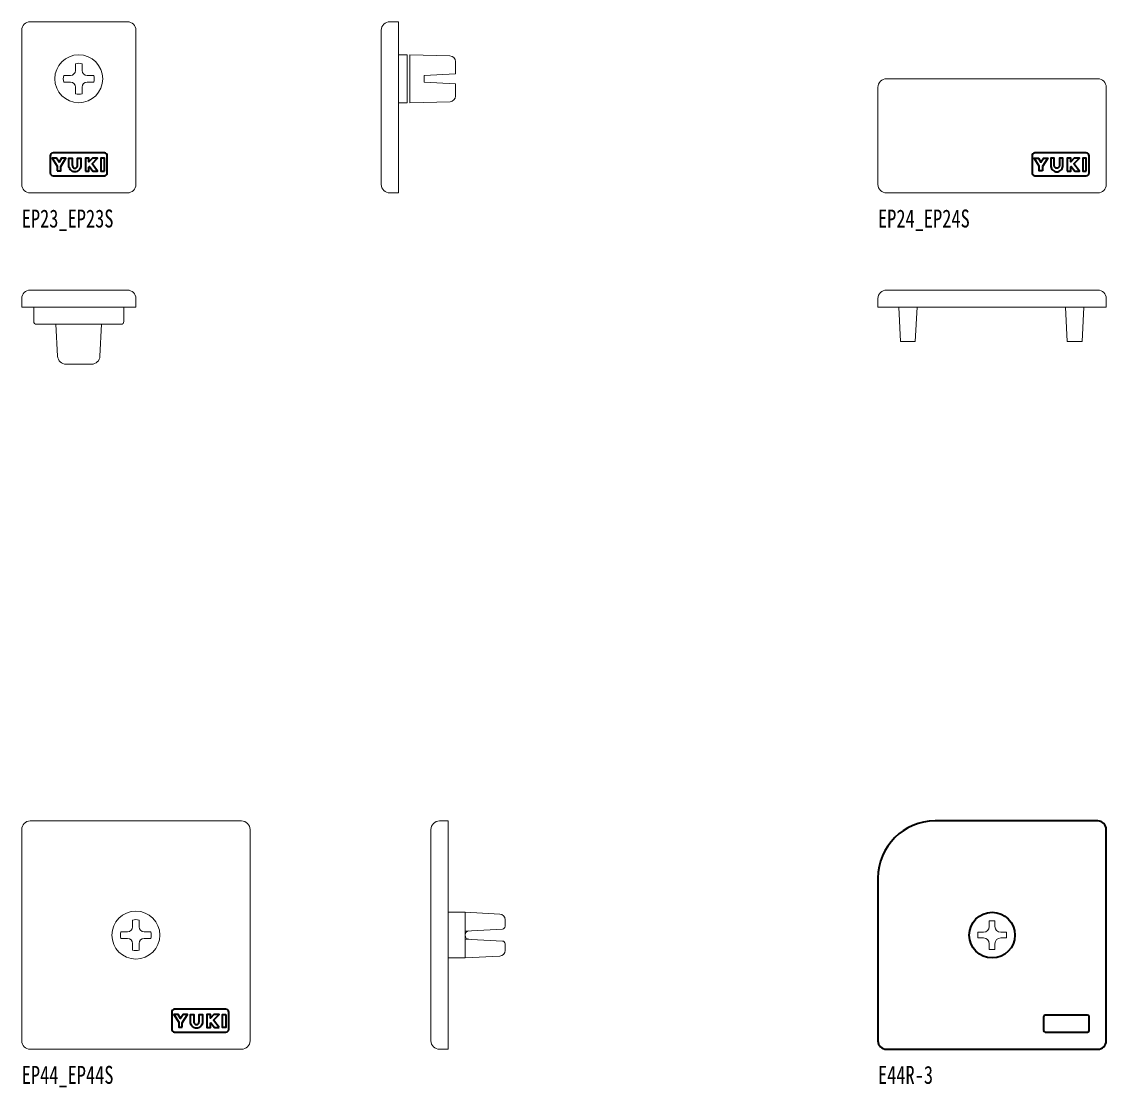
# Model space of a CAD drawing. Units: millimetres on the paper. Extents: x -596 to 409, y -360 to 41.
# Drawn here: x -594.5 to -404.5, y -145.9 to 40.7 of the extents above; entities that cross this region are included whole.
import ezdxf
from ezdxf.enums import TextEntityAlignment as Align

# ---------------------------------------------------------------- set-up
doc = ezdxf.new("R2010")
doc.units = ezdxf.units.MM
doc.layers.add('0-0', color=7, linetype='Continuous', lineweight=18)
doc.styles.add('ＭＳ ゴシック', font='')
doc.styles.get('ＭＳ ゴシック').set_extended_font_data('MS Gothic')

msp = doc.modelspace()

# ---------------------------------------------------------------- linework, layer by layer
at = {"layer": '0-0'}
for p, q in [((-576, 40.718), (-593, 40.718)), ((-594.5, 39.218), (-594.5, 12.218)), ((-574.5, 12.218), (-574.5, 39.218)), ((-531.502, 39.218), (-531.502, 12.218)), ((-585.085, 33.363), (-585.085, 32.17)), ((-583.915, 32.17), (-583.915, 33.363)), ((-587.145, 31.303), (-585.952, 31.303)), ((-581.855, 31.303), (-583.048, 31.303)), ((-406, 30.718), (-443, 30.718)), ((-585.952, 30.132), (-587.145, 30.132)), ((-585.085, 29.265), (-585.085, 28.073)), ((-583.915, 28.073), (-583.915, 29.265)), ((-583.048, 30.132), (-581.855, 30.132)), ((-444.5, 29.218), (-444.5, 12.218)), ((-404.5, 12.218), (-404.5, 29.218)), ((-593, 10.718), (-576, 10.718)), ((-443, 10.718), (-406, 10.718)), ((-576, -6.282), (-593, -6.282)), ((-443, -6.282), (-406, -6.282)), ((-592.4, -9.282), (-592.4, -11.782)), ((-576.6, -11.782), (-576.6, -9.282)), ((-411.329, -15.282), (-411.643, -9.282)), ((-408.443, -9.282), (-408.757, -15.282)), ((-404.5, -9.282), (-404.5, -7.782)), ((-591.9, -12.282), (-577.1, -12.282)), ((-588.5, -12.282), (-588.208, -17.861)), ((-580.5, -12.282), (-580.792, -17.861)), ((-408.757, -15.282), (-411.329, -15.282)), ((-582.29, -19.282), (-586.71, -19.282)), ((-593, -99.282), (-556, -99.282)), ((-519.815, -99.282), (-521.315, -99.282)), ((-594.5, -137.782), (-594.5, -100.782)), ((-554.5, -100.782), (-554.5, -137.782)), ((-522.815, -100.782), (-522.815, -137.782)), ((-516.815, -115.282), (-516.815, -123.282)), ((-575.085, -116.637), (-575.085, -117.83)), ((-573.915, -117.83), (-573.915, -116.637)), ((-509.815, -116.598), (-509.815, -117.741)), ((-424, -116.782), (-425, -116.782)), ((-425, -117.782), (-425, -116.782)), ((-424, -117.782), (-424, -116.782)), ((-577.145, -118.697), (-575.952, -118.697)), ((-571.855, -118.697), (-573.048, -118.697)), ((-516.815, -118.582), (-510.289, -118.24)), ((-427, -118.782), (-427, -119.782)), ((-426, -118.782), (-427, -118.782)), ((-423, -118.782), (-422, -118.782)), ((-422, -118.782), (-422, -119.782)), ((-575.952, -119.868), (-577.145, -119.868)), ((-575.085, -120.735), (-575.085, -121.927)), ((-573.915, -121.927), (-573.915, -120.735)), ((-573.048, -119.868), (-571.855, -119.868)), ((-516.815, -119.982), (-510.289, -120.324)), ((-509.815, -121.967), (-509.815, -120.824)), ((-426, -119.782), (-427, -119.782)), ((-425, -120.782), (-425, -121.782)), ((-424, -120.782), (-424, -121.782)), ((-423, -119.782), (-422, -119.782)), ((-424, -121.782), (-425, -121.782)), ((-556, -139.282), (-593, -139.282))]:
    msp.add_line(p, q, dxfattribs=at)
at = {"layer": '0-0', "lineweight": 40}
for p, q in [((-589.5, 17.218), (-589.5, 14.218)), ((-580, 17.718), (-589, 17.718)), ((-579.5, 14.218), (-579.5, 17.218)), ((-417.5, 17.218), (-417.5, 14.218)), ((-408, 17.718), (-417, 17.718)), ((-407.5, 14.218), (-407.5, 17.218)), ((-589, 13.718), (-580, 13.718)), ((-417, 13.718), (-408, 13.718)), ((-406, -99.282), (-434.5, -99.282)), ((-404.5, -137.782), (-404.5, -100.782)), ((-444.5, -109.282), (-444.5, -137.782)), ((-568.214, -132.782), (-568.214, -135.782)), ((-558.714, -132.282), (-567.714, -132.282)), ((-558.214, -135.782), (-558.214, -132.782)), ((-415.5, -133.582), (-415.5, -135.982)), ((-407.8, -133.282), (-415.2, -133.282)), ((-407.5, -135.982), (-407.5, -133.582)), ((-567.714, -136.282), (-558.714, -136.282)), ((-415.2, -136.282), (-407.8, -136.282)), ((-443, -139.282), (-406, -139.282))]:
    msp.add_line(p, q, dxfattribs=at)
at = {"layer": '0-0'}
for points in [[(-530.002, 10.718), (-528.502, 10.718), (-528.502, 40.718), (-530.002, 40.718)], [(-528.502, 26.518), (-527.002, 26.518), (-527.002, 34.918), (-528.502, 34.918)], [(-526.502, 34.918), (-519.476, 34.734), (-519.476, 34.734)], [(-519.462, 26.702), (-526.502, 26.518), (-526.502, 34.918)], [(-518.502, 33.734), (-518.502, 31.606), (-524.002, 31.318), (-524.002, 30.118), (-518.502, 29.829), (-518.502, 27.701)], [(-594.5, -7.782), (-594.5, -9.282), (-574.5, -9.282), (-574.5, -7.782)], [(-404.5, -9.282), (-444.5, -9.282), (-444.5, -7.782)], [(-437.643, -9.282), (-437.957, -15.282), (-440.529, -15.282), (-440.843, -9.282)], [(-521.315, -139.282), (-519.815, -139.282), (-519.815, -99.282)], [(-519.815, -115.282), (-516.815, -115.282), (-510.762, -115.6)], [(-519.815, -123.282), (-516.815, -123.282), (-510.762, -122.965)]]:
    msp.add_lwpolyline(points, dxfattribs=at)
at = {"layer": '0-0', "lineweight": 40}
for points in [[(-588.276, 14.582), (-587.67, 14.582), (-587.67, 15.367), (-586.765, 16.83), (-587.507, 16.83), (-587.951, 16.113), (-588.395, 16.83), (-589.137, 16.83), (-588.276, 15.44)], [(-583.328, 14.554), (-582.722, 14.554), (-582.722, 15.249), (-582.627, 15.346), (-582.011, 14.55), (-581.203, 14.55), (-582.175, 15.807), (-581.203, 16.798), (-582.113, 16.798), (-582.722, 16.176), (-582.722, 16.798), (-583.328, 16.798)], [(-580.016, 14.55), (-580.016, 16.798), (-580.622, 16.798), (-580.622, 14.55)], [(-415.67, 14.582), (-416.276, 14.582), (-416.276, 15.44), (-417.137, 16.83), (-416.394, 16.83), (-415.951, 16.113), (-415.507, 16.83), (-414.765, 16.83), (-415.67, 15.367)], [(-411.328, 14.554), (-410.722, 14.554), (-410.722, 15.249), (-410.627, 15.346), (-410.011, 14.549), (-409.203, 14.549), (-410.175, 15.807), (-409.203, 16.798), (-410.113, 16.798), (-410.722, 16.176), (-410.722, 16.798), (-411.328, 16.798)], [(-408.016, 14.549), (-408.016, 16.798), (-408.622, 16.798), (-408.622, 14.549)], [(-566.385, -135.418), (-566.385, -134.633), (-565.479, -133.17), (-566.221, -133.17), (-566.665, -133.887), (-567.109, -133.17), (-567.851, -133.17), (-566.99, -134.56), (-566.99, -135.418)], [(-559.917, -135.451), (-560.889, -134.193), (-559.917, -133.202), (-560.827, -133.202), (-561.436, -133.824), (-561.436, -133.202), (-562.042, -133.202), (-562.042, -135.446), (-561.436, -135.446), (-561.436, -134.751), (-561.341, -134.654), (-560.726, -135.451)], [(-558.73, -133.202), (-558.73, -135.451), (-559.336, -135.451), (-559.336, -133.202)]]:
    msp.add_lwpolyline(points, close=True, dxfattribs=at)
for points in [[(-586.235, 15.567), (-586.235, 16.798), (-585.63, 16.798), (-585.63, 15.567)], [(-585.855, 14.691), (-585.986, 14.832), (-586.092, 14.995), (-586.171, 15.176), (-586.219, 15.369), (-586.235, 15.567)], [(-584.112, 15.567), (-584.128, 15.369), (-584.176, 15.176), (-584.254, 14.995), (-584.36, 14.832), (-584.491, 14.691), (-584.642, 14.577), (-584.81, 14.493), (-584.989, 14.441), (-585.173, 14.424), (-585.357, 14.441), (-585.536, 14.493), (-585.704, 14.577), (-585.855, 14.691)], [(-585.629, 15.567), (-585.623, 15.476), (-585.602, 15.389), (-585.568, 15.306), (-585.523, 15.232), (-585.466, 15.167), (-585.401, 15.115), (-585.329, 15.077), (-585.252, 15.053), (-585.173, 15.045), (-585.094, 15.053), (-585.017, 15.077), (-584.945, 15.115), (-584.88, 15.167), (-584.824, 15.232), (-584.778, 15.306), (-584.744, 15.389), (-584.724, 15.476), (-584.717, 15.567)], [(-584.717, 15.567), (-584.717, 16.798), (-584.111, 16.798), (-584.111, 15.567)], [(-413.63, 15.567), (-413.63, 16.798), (-414.235, 16.798), (-414.235, 15.567)], [(-414.235, 15.567), (-414.218, 15.369), (-414.17, 15.176), (-414.092, 14.995), (-413.986, 14.832), (-413.855, 14.691), (-413.704, 14.577), (-413.536, 14.493), (-413.357, 14.441), (-413.173, 14.424), (-412.989, 14.441), (-412.81, 14.493), (-412.642, 14.577), (-412.491, 14.691)], [(-412.717, 15.567), (-412.724, 15.476), (-412.744, 15.389), (-412.778, 15.306), (-412.823, 15.232), (-412.88, 15.167), (-412.945, 15.115), (-413.017, 15.077), (-413.094, 15.053), (-413.173, 15.045), (-413.252, 15.053), (-413.329, 15.077), (-413.401, 15.115), (-413.466, 15.167), (-413.523, 15.232), (-413.568, 15.306), (-413.602, 15.389), (-413.622, 15.476), (-413.629, 15.567)], [(-412.111, 15.567), (-412.111, 16.798), (-412.716, 16.798), (-412.716, 15.567)], [(-412.491, 14.691), (-412.36, 14.832), (-412.254, 14.995), (-412.175, 15.176), (-412.128, 15.369), (-412.111, 15.567)], [(-564.95, -134.433), (-564.95, -133.202), (-564.344, -133.202), (-564.344, -134.433)], [(-563.205, -135.309), (-563.356, -135.423), (-563.524, -135.507), (-563.703, -135.559), (-563.887, -135.576), (-564.072, -135.559), (-564.25, -135.507), (-564.418, -135.423), (-564.57, -135.309), (-564.7, -135.168), (-564.807, -135.005), (-564.885, -134.824), (-564.933, -134.631), (-564.949, -134.433)], [(-564.344, -134.433), (-564.337, -134.524), (-564.316, -134.611), (-564.282, -134.694), (-564.237, -134.768), (-564.181, -134.833), (-564.115, -134.885), (-564.043, -134.923), (-563.966, -134.947), (-563.887, -134.955), (-563.808, -134.947), (-563.731, -134.923), (-563.659, -134.885), (-563.594, -134.833), (-563.538, -134.768), (-563.492, -134.694), (-563.458, -134.611), (-563.438, -134.524), (-563.431, -134.433)], [(-563.431, -134.433), (-563.431, -133.202), (-562.825, -133.202), (-562.825, -134.433)], [(-562.826, -134.433), (-562.842, -134.631), (-562.89, -134.824), (-562.968, -135.005), (-563.074, -135.168), (-563.205, -135.309)]]:
    msp.add_lwpolyline(points, dxfattribs=at)
at = {"layer": '0-0'}
for centre in [(-584.5, 30.718), (-574.5, -119.282)]:
    msp.add_circle(centre, 4.199, dxfattribs=at)
at = {"layer": '0-0', "lineweight": 40}
msp.add_circle((-424.5, -119.282), 4, dxfattribs=at)
at = {"layer": '0-0'}
for centre, radius, start, end in [((-593, 39.218), 1.5, 90, 180), ((-576, 39.218), 1.5, 0, 90), ((-530.002, 39.218), 1.5, 90, 180), ((-519.502, 33.734), 1, 0, 88.49988), ((-584.5, 30.718), 2.709, 77.52582, 102.47418), ((-584.5, 30.718), 2.709, 167.52572, 192.47427), ((-585.952, 32.17), 0.867, 270, 0), ((-583.048, 32.17), 0.867, 180, 270), ((-584.5, 30.718), 2.709, 347.52572, 12.47427), ((-443, 29.218), 1.5, 90, 180), ((-406, 29.218), 1.5, 0, 90), ((-585.952, 29.265), 0.867, 0, 90), ((-583.048, 29.265), 0.867, 90, 180), ((-584.5, 30.718), 2.709, 257.52581, 282.47418), ((-519.502, 27.701), 1, 272.30627, 0), ((-593, 12.218), 1.5, 180, 270), ((-576, 12.218), 1.5, 270, 0), ((-530.002, 12.218), 1.5, 180, 270), ((-443, 12.218), 1.5, 180, 270), ((-406, 12.218), 1.5, 270, 0), ((-593, -7.782), 1.5, 90, 180), ((-576, -7.782), 1.5, 0, 90), ((-443, -7.782), 1.5, 90, 180), ((-406, -7.782), 1.5, 0, 90), ((-591.9, -11.782), 0.5, 180, 270), ((-577.1, -11.782), 0.5, 270, 0), ((-586.71, -17.782), 1.5, 183, 270), ((-582.29, -17.782), 1.5, 270, 357), ((-593, -100.782), 1.5, 90, 180), ((-556, -100.782), 1.5, 0, 90), ((-521.315, -100.782), 1.5, 90, 180), ((-510.815, -116.598), 1, 0, 87), ((-574.5, -119.282), 2.709, 77.52582, 102.47418), ((-510.315, -117.741), 0.5, 273, 0), ((-426, -117.782), 1, 270, 0), ((-423, -117.782), 1, 180, 270), ((-574.5, -119.282), 2.709, 167.52572, 192.47427), ((-575.952, -117.83), 0.867, 270, 0), ((-573.048, -117.83), 0.867, 180, 270), ((-574.5, -119.282), 2.709, 347.52572, 12.47427), ((-516.115, -119.247), 0.7, 93, 180), ((-516.115, -119.318), 0.7, 180, 267), ((-575.952, -120.735), 0.867, 0, 90), ((-573.048, -120.735), 0.867, 90, 180), ((-510.315, -120.824), 0.5, 0, 87), ((-426, -120.782), 1, 0, 90), ((-423, -120.782), 1, 90, 180), ((-574.5, -119.282), 2.709, 257.52581, 282.47418), ((-510.815, -121.967), 1, 273, 0), ((-593, -137.782), 1.5, 180, 270), ((-556, -137.782), 1.5, 270, 0), ((-521.315, -137.782), 1.5, 180, 270)]:
    msp.add_arc(centre, radius, start, end, dxfattribs=at)
at = {"layer": '0-0', "lineweight": 40}
for centre, radius, start, end in [((-589, 17.218), 0.5, 90, 180), ((-580, 17.218), 0.5, 0, 90), ((-417, 17.218), 0.5, 90, 180), ((-408, 17.218), 0.5, 0, 90), ((-589, 14.218), 0.5, 180, 270), ((-580, 14.218), 0.5, 270, 0), ((-417, 14.218), 0.5, 180, 270), ((-408, 14.218), 0.5, 270, 0), ((-434.5, -109.282), 10, 90, 180), ((-406, -100.782), 1.5, 0, 90), ((-567.714, -132.782), 0.5, 90, 180), ((-558.714, -132.782), 0.5, 0, 90), ((-415.2, -133.582), 0.3, 90, 180), ((-407.8, -133.582), 0.3, 0, 90), ((-567.714, -135.782), 0.5, 180, 270), ((-558.714, -135.782), 0.5, 270, 0), ((-415.2, -135.982), 0.3, 180, 270), ((-407.8, -135.982), 0.3, 270, 0), ((-443, -137.782), 1.5, 180, 270), ((-406, -137.782), 1.5, 270, 0)]:
    msp.add_arc(centre, radius, start, end, dxfattribs=at)

# ---------------------------------------------------------------- texts
at = {"layer": '0-0', "style": 'ＭＳ ゴシック', "width": 0.75}
for s, p in [('EP23_EP23S', (-594.5, 3.718)), ('EP24_EP24S', (-444.5, 3.718)), ('EP44_EP44S', (-594.5, -146.282)), ('E44R-3', (-444.5, -146.282))]:
    msp.add_text(s, height=3.152, dxfattribs=at).set_placement(p, align=Align.BOTTOM_LEFT)

doc.saveas('drawing.dxf')
